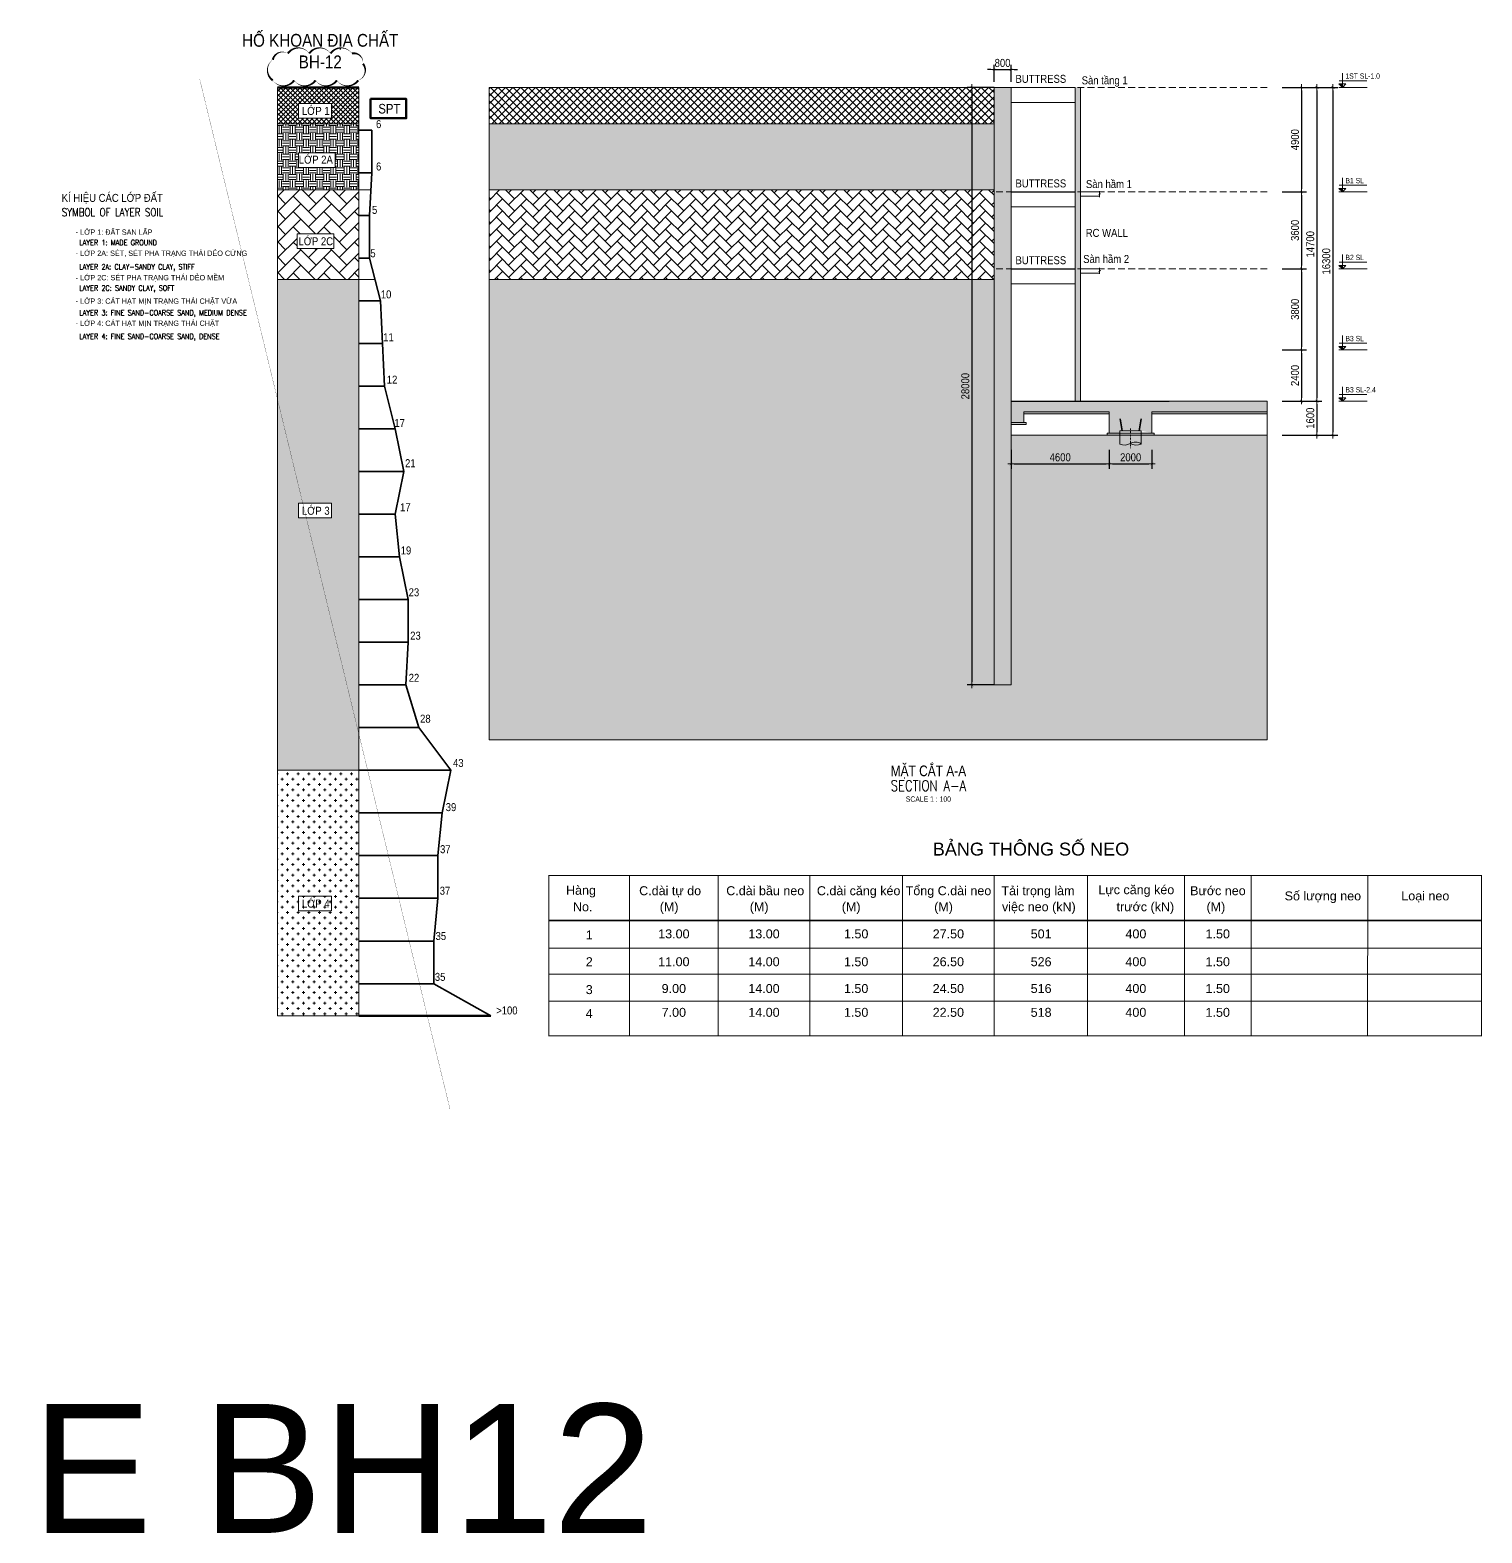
# Model space of a CAD drawing. Header units: millimetres. Extents: x -383953 to 676589, y -101685 to 196247.
# Drawn here: x 411679 to 479689, y 14920 to 85346 of the extents above; entities that cross this region are included whole.
import ezdxf
from ezdxf.enums import TextEntityAlignment as Align

# ---------------------------------------------------------------- set-up
doc = ezdxf.new("R2010")
doc.units = ezdxf.units.MM
doc.linetypes.add('CENTER2', pattern=[1.125, 0.75, -0.125, 0.125, -0.125])
doc.linetypes.add('HIDDEN', pattern=[9.525, 6.35, -3.175])
doc.layers.get('0').update_dxf_attribs({"lineweight": 20})
doc.layers.get('Defpoints').update_dxf_attribs({"color": 151, "lineweight": 9})
for name, color, linetype, lineweight in [('KC-TRUC', 5, 'CENTER2', 18), ('NDC_S_ANNO', 7, 'Continuous', 20), ('NDC_S_CONTINUOUS', 3, 'Continuous', 20), ('NDC_S_DIM', 1, 'Continuous', 15), ('NDC_S_ENG TEXT', 2, 'Continuous', 20), ('NDC_S_ENG TITLE', 3, 'Continuous', 20), ('NDC_S_FOUNDATION NAME', 7, 'Continuous', 20), ('NDC_S_HATCH MATERIAL', 8, 'Continuous', 13), ('NDC_S_LEVEL TEXT', 7, 'Continuous', 20), ('NDC_S_REBAR', 4, 'Continuous', 35), ('NDC_S_SLAB', 2, 'Continuous', 20), ('NDC_S_TEXT SYMBOL', 7, 'Continuous', 20), ('NDC_S_VN TEXT', 7, 'Continuous', 20), ('NDC_S_VN TITLE', 6, 'Continuous', 35)]:
    doc.layers.add(name, color=color, linetype=linetype, lineweight=lineweight)
doc.layers.add('X-SEC-2$0$A-CON', color=2, linetype='Continuous')
doc.layers.add('건축', color=8, linetype='Continuous')
doc.styles.add('ARIAL', font='arial.ttf', dxfattribs={"width": 0.8})
doc.styles.add('NDC_ANNO', font='', dxfattribs={"width": 0.8})
doc.styles.add('NDC_ARIAL', font='arial.ttf', dxfattribs={"width": 0.85})
doc.styles.add('NDC_EN TXT', font='romans.shx', dxfattribs={"width": 0.8})
doc.styles.add('NDC_VIE TXT', font='arial.ttf', dxfattribs={"width": 0.8})
doc.styles.get('NDC_ANNO').set_extended_font_data('Dotum')
doc.dimstyles.new('NDC_1-150', dxfattribs={"dimscale": 150, "dimtxt": 2.5, "dimasz": 1, "dimexe": 1.5, "dimexo": 0, "dimgap": 0.8, "dimtad": 1, "dimdec": 0, "dimdsep": 46, "dimtxsty": 'NDC_ARIAL', "dimblk": 'DIMMARK', "dimcen": 49999.938995, "dimdle": 1.5, "dimclrd": 1, "dimclre": 1, "dimclrt": 3, "dimadec": 0, "dimazin": 0, "dimtfac": 1, "dimtdec": 0, "dimtix": 1, "dimtmove": 2, "dimatfit": 3, "dimfxl": 1, "dimarcsym": 0})

# ---------------------------------------------------------------- blocks, each defined once
blk = doc.blocks.new('DIMMARK')
at = {"layer": 'NDC_S_DIM', "color": 1}
blk.add_line((-1.5, 0), (1, 0), dxfattribs=at)
at = {"layer": 'NDC_S_DIM', "color": 2, "const_width": 0.1}
blk.add_lwpolyline([(-0.42, -0.42), (0.42, 0.42)], dxfattribs=at)
blk = doc.blocks.new('*D453')
at = {"layer": 'Defpoints', "color": 0, "transparency": 16777216}
for p in [(470326, 77759), (470326, 74159), (471244, 74159, 0)]:
    blk.add_point(p, dxfattribs=at)
at = {"layer": 'NDC_S_CONTINUOUS', "color": 1, "lineweight": -2, "transparency": 16777216}
for p, q in [((470326, 77759, 0), (471469, 77759, 0)), ((471244, 77609, 0), (471244, 74309, 0)), ((470326, 74159, 0), (471469, 74159, 0))]:
    blk.add_line(p, q, dxfattribs=at)
at = {"layer": 'NDC_S_CONTINUOUS', "color": 1, "lineweight": -2, "transparency": 16777216, "xscale": 150, "yscale": 150, "zscale": 150}
for p, rotation in [((471244, 77759, 0), 90), ((471244, 74159, 0), 270)]:
    blk.add_blockref('DIMMARK', p, dxfattribs=dict(at, rotation=rotation))
at = {"layer": 'NDC_S_CONTINUOUS', "color": 3, "transparency": 16777216, "insert": (470933, 75959, 0), "char_height": 375, "attachment_point": 5, "rotation": 90, "style": 'NDC_ARIAL'}
blk.add_mtext('3600', dxfattribs=at)
blk = doc.blocks.new('*D454')
at = {"layer": 'Defpoints', "color": 0, "transparency": 16777216}
for p in [(470326, 74159), (470326, 70359), (471244, 70359, 0)]:
    blk.add_point(p, dxfattribs=at)
at = {"layer": 'NDC_S_CONTINUOUS', "color": 1, "lineweight": -2, "transparency": 16777216}
for p, q in [((470326, 74159, 0), (471469, 74159, 0)), ((471244, 74009, 0), (471244, 70509, 0)), ((470326, 70359, 0), (471469, 70359, 0))]:
    blk.add_line(p, q, dxfattribs=at)
at = {"layer": 'NDC_S_CONTINUOUS', "color": 1, "lineweight": -2, "transparency": 16777216, "xscale": 150, "yscale": 150, "zscale": 150}
for p, rotation in [((471244, 74159, 0), 90), ((471244, 70359, 0), 270)]:
    blk.add_blockref('DIMMARK', p, dxfattribs=dict(at, rotation=rotation))
at = {"layer": 'NDC_S_CONTINUOUS', "color": 3, "transparency": 16777216, "insert": (470933, 72259, 0), "char_height": 375, "attachment_point": 5, "rotation": 90, "style": 'NDC_ARIAL'}
blk.add_mtext('3800', dxfattribs=at)
blk = doc.blocks.new('kata_block_CT')
at = {"layer": 'NDC_S_ANNO'}
blk.add_hatch(color=3, dxfattribs=at).paths.add_polyline_path([(0, 1.6), (-1.61, 1.6), (0, 0)])
at = {"layer": 'NDC_S_ANNO', "ltscale": 50}
h = blk.add_hatch(dxfattribs=at)
h.set_pattern_fill('ANSI31', color=256, scale=1.406, style=0)
h.paths.add_polyline_path([(0, 1.6), (0, 0), (1.61, 1.6)])
for p, q in [((11.56, 0), (-1.64, 0)), ((-1.59, 3.14), (11.47, 3.14))]:
    blk.add_line(p, q, dxfattribs=at)
at = {"layer": 'NDC_S_ANNO', "color": 8, "ltscale": 50}
blk.add_lwpolyline([(0, 0), (-1.61, 1.6), (0, 1.6)], dxfattribs=at)
at = {"layer": 'NDC_S_ANNO', "ltscale": 50}
for points in [[(0, 0), (-1.61, 1.6), (0, 1.6)], [(0, 6.69), (0, 0)], [(0, 0), (1.61, 1.6), (0, 1.6)]]:
    blk.add_lwpolyline(points, dxfattribs=at)
at = {"layer": 'NDC_S_TEXT SYMBOL', "color": 3, "style": 'NDC_ANNO', "width": 0.8}
blk.add_attdef('CT', (1.41, 4.07), '', height=2.5, dxfattribs=at)
blk = doc.blocks.new('Drawing name_symbol')
at = {"layer": 'NDC_S_ENG TITLE', "style": 'NDC_EN TXT', "width": 0.8}
blk.add_attdef('SECTDET1', text='', height=5, dxfattribs=at).set_placement((0, 1.01), align=Align.CENTER)
at = {"layer": 'NDC_S_TEXT SYMBOL', "lineweight": 25, "style": 'NDC_ANNO', "width": 0.8}
blk.add_attdef('SSCALE', text='', height=2.5, dxfattribs=at).set_placement((0, -4), align=Align.CENTER)
at = {"layer": 'NDC_S_VN TITLE', "style": 'NDC_VIE TXT', "width": 0.8}
blk.add_attdef('SECTDET2', text='', height=5, dxfattribs=at).set_placement((0, 7.97), align=Align.CENTER)
blk = doc.blocks.new('*D455')
at = {"layer": 'Defpoints', "color": 0, "transparency": 16777216}
for p in [(470326, 82659), (470326, 77759), (471244, 77759)]:
    blk.add_point(p, dxfattribs=at)
at = {"layer": 'NDC_S_CONTINUOUS', "color": 1, "lineweight": -2, "transparency": 16777216}
for p, q in [((470326, 82659), (471469, 82659)), ((471244, 82509), (471244, 77909)), ((470326, 77759), (471469, 77759))]:
    blk.add_line(p, q, dxfattribs=at)
at = {"layer": 'NDC_S_CONTINUOUS', "color": 1, "lineweight": -2, "transparency": 16777216, "xscale": 150, "yscale": 150, "zscale": 150}
for p, rotation in [((471244, 82659), 90), ((471244, 77759), 270)]:
    blk.add_blockref('DIMMARK', p, dxfattribs=dict(at, rotation=rotation))
at = {"layer": 'NDC_S_CONTINUOUS', "color": 3, "transparency": 16777216, "insert": (470933, 80209), "char_height": 375, "attachment_point": 5, "rotation": 90, "style": 'NDC_ARIAL'}
blk.add_mtext('4900', dxfattribs=at)
blk = doc.blocks.new('*D456')
at = {"layer": 'Defpoints', "color": 0, "transparency": 16777216}
for p in [(470326, 82659), (470326, 67959), (471960, 67959)]:
    blk.add_point(p, dxfattribs=at)
at = {"layer": 'NDC_S_CONTINUOUS', "color": 1, "lineweight": -2, "transparency": 16777216}
for p, q in [((470326, 82659), (472185, 82659)), ((471960, 82509), (471960, 68109)), ((470326, 67959), (472185, 67959))]:
    blk.add_line(p, q, dxfattribs=at)
at = {"layer": 'NDC_S_CONTINUOUS', "color": 1, "lineweight": -2, "transparency": 16777216, "xscale": 150, "yscale": 150, "zscale": 150}
for p, rotation in [((471960, 82659), 90), ((471960, 67959), 270)]:
    blk.add_blockref('DIMMARK', p, dxfattribs=dict(at, rotation=rotation))
at = {"layer": 'NDC_S_CONTINUOUS', "color": 3, "transparency": 16777216, "insert": (471649, 75309), "char_height": 375, "attachment_point": 5, "rotation": 90, "style": 'NDC_ARIAL'}
blk.add_mtext('14700', dxfattribs=at)
blk = doc.blocks.new('*D471')
at = {"layer": 'Defpoints', "color": 0, "transparency": 16777216}
for p in [(456834, 82659), (455801, 54659), (456834, 54659)]:
    blk.add_point(p, dxfattribs=at)
at = {"layer": 'NDC_S_CONTINUOUS', "color": 1, "lineweight": -2, "transparency": 16777216}
for p, q in [((456834, 82659), (455576, 82659)), ((455801, 82509), (455801, 54809)), ((456834, 54659), (455576, 54659))]:
    blk.add_line(p, q, dxfattribs=at)
at = {"layer": 'NDC_S_CONTINUOUS', "color": 1, "lineweight": -2, "transparency": 16777216, "xscale": 150, "yscale": 150, "zscale": 150}
for p, rotation in [((455801, 82659), 90), ((455801, 54659), 270)]:
    blk.add_blockref('DIMMARK', p, dxfattribs=dict(at, rotation=rotation))
at = {"layer": 'NDC_S_CONTINUOUS', "color": 3, "transparency": 16777216, "insert": (455490, 68659), "char_height": 375, "attachment_point": 5, "rotation": 90, "style": 'NDC_ARIAL'}
blk.add_mtext('28000', dxfattribs=at)
blk = doc.blocks.new('*D457')
at = {"layer": 'Defpoints', "color": 0, "transparency": 16777216}
for p in [(457634, 83493), (456834, 82927), (457634, 82927)]:
    blk.add_point(p, dxfattribs=at)
at = {"layer": 'NDC_S_CONTINUOUS', "color": 1, "lineweight": -2, "transparency": 16777216}
for p, q in [((456684, 83493), (456534, 83493)), ((456834, 82927), (456834, 83718)), ((456834, 83493), (457634, 83493)), ((457634, 82927), (457634, 83718)), ((457784, 83493), (457934, 83493))]:
    blk.add_line(p, q, dxfattribs=at)
at = {"layer": 'NDC_S_CONTINUOUS', "color": 1, "lineweight": -2, "transparency": 16777216, "xscale": 150, "yscale": 150, "zscale": 150}
blk.add_blockref('DIMMARK', (456834, 83493), dxfattribs=at)
at = {"layer": 'NDC_S_CONTINUOUS', "color": 1, "lineweight": -2, "transparency": 16777216, "xscale": 150, "yscale": 150, "zscale": 150, "rotation": 180}
blk.add_blockref('DIMMARK', (457634, 83493), dxfattribs=at)
at = {"layer": 'NDC_S_CONTINUOUS', "color": 3, "transparency": 16777216, "insert": (457234, 83804), "char_height": 375, "attachment_point": 5, "style": 'NDC_ARIAL'}
blk.add_mtext('800', dxfattribs=at)
blk = doc.blocks.new('*D472')
at = {"layer": 'Defpoints', "color": 0, "transparency": 16777216}
for p in [(457634, 65679), (462234, 65679), (462234, 65012)]:
    blk.add_point(p, dxfattribs=at)
at = {"layer": 'NDC_S_CONTINUOUS', "color": 1, "lineweight": -2, "transparency": 16777216}
for p, q in [((457634, 65679), (457634, 64787)), ((462234, 65679), (462234, 64787)), ((457784, 65012), (462084, 65012))]:
    blk.add_line(p, q, dxfattribs=at)
at = {"layer": 'NDC_S_CONTINUOUS', "color": 1, "lineweight": -2, "transparency": 16777216, "xscale": 150, "yscale": 150, "zscale": 150, "rotation": 180}
blk.add_blockref('DIMMARK', (457634, 65012), dxfattribs=at)
at = {"layer": 'NDC_S_CONTINUOUS', "color": 1, "lineweight": -2, "transparency": 16777216, "xscale": 150, "yscale": 150, "zscale": 150}
blk.add_blockref('DIMMARK', (462234, 65012), dxfattribs=at)
at = {"layer": 'NDC_S_CONTINUOUS', "color": 3, "transparency": 16777216, "insert": (459934, 65323), "char_height": 375, "attachment_point": 5, "style": 'NDC_ARIAL'}
blk.add_mtext('4600', dxfattribs=at)
blk = doc.blocks.new('*D473')
at = {"layer": 'Defpoints', "color": 0, "transparency": 16777216}
for p in [(462234, 65679), (464234, 65679), (464234, 65012)]:
    blk.add_point(p, dxfattribs=at)
at = {"layer": 'NDC_S_CONTINUOUS', "color": 1, "lineweight": -2, "transparency": 16777216}
for p, q in [((462234, 65679), (462234, 64787)), ((464234, 65679), (464234, 64787)), ((462384, 65012), (464084, 65012))]:
    blk.add_line(p, q, dxfattribs=at)
at = {"layer": 'NDC_S_CONTINUOUS', "color": 1, "lineweight": -2, "transparency": 16777216, "xscale": 150, "yscale": 150, "zscale": 150, "rotation": 180}
blk.add_blockref('DIMMARK', (462234, 65012), dxfattribs=at)
at = {"layer": 'NDC_S_CONTINUOUS', "color": 1, "lineweight": -2, "transparency": 16777216, "xscale": 150, "yscale": 150, "zscale": 150}
blk.add_blockref('DIMMARK', (464234, 65012), dxfattribs=at)
at = {"layer": 'NDC_S_CONTINUOUS', "color": 3, "transparency": 16777216, "insert": (463234, 65323), "char_height": 375, "attachment_point": 5, "style": 'NDC_ARIAL'}
blk.add_mtext('2000', dxfattribs=at)
blk = doc.blocks.new('*D458')
at = {"layer": 'Defpoints', "color": 0, "transparency": 16777216}
for p in [(470326, 82659), (470326, 66359), (472710, 66359)]:
    blk.add_point(p, dxfattribs=at)
at = {"layer": 'NDC_S_CONTINUOUS', "color": 1, "lineweight": -2, "transparency": 16777216}
for p, q in [((470326, 82659), (472935, 82659)), ((472710, 82509), (472710, 66509)), ((470326, 66359), (472935, 66359))]:
    blk.add_line(p, q, dxfattribs=at)
at = {"layer": 'NDC_S_CONTINUOUS', "color": 1, "lineweight": -2, "transparency": 16777216, "xscale": 150, "yscale": 150, "zscale": 150}
for p, rotation in [((472710, 82659), 90), ((472710, 66359), 270)]:
    blk.add_blockref('DIMMARK', p, dxfattribs=dict(at, rotation=rotation))
at = {"layer": 'NDC_S_CONTINUOUS', "color": 3, "transparency": 16777216, "insert": (472398, 74509), "char_height": 375, "attachment_point": 5, "rotation": 90, "style": 'NDC_ARIAL'}
blk.add_mtext('16300', dxfattribs=at)
blk = doc.blocks.new('*U321')
at = {"layer": 'KC-TRUC', "ltscale": 0.05}
blk.add_line((0, 264), (0, -1027), dxfattribs=at)
at = {"layer": 'NDC_S_HATCH MATERIAL'}
blk.add_lwpolyline([(700, -766), (700, 99), (-700, 99), (-700, -766)], dxfattribs=at)
for centre, major_axis, start_param, end_param in [((-405, -131), (-495, 495), 1.921341, 2.912184), ((303, -1269), (-454, 454), -1.452433, -0.227584), ((376, 67), (632, 632), 3.446929, 4.297833)]:
    blk.add_ellipse(centre, major_axis=major_axis, ratio=1, start_param=start_param, end_param=end_param, dxfattribs=at)
at = {"layer": 'NDC_S_REBAR', "linetype": 'HIDDEN', "ltscale": 200}
for p, q in [((-682, 889), (-550, 100)), ((550, 100), (682, 889))]:
    blk.add_line(p, q, dxfattribs=at)
blk = doc.blocks.new('*D459')
at = {"layer": 'Defpoints', "color": 0, "transparency": 16777216}
for p in [(470326, 70359), (470326, 67959), (471244, 67959)]:
    blk.add_point(p, dxfattribs=at)
at = {"layer": 'NDC_S_CONTINUOUS', "color": 1, "lineweight": -2, "transparency": 16777216}
for p, q in [((470326, 70359), (471469, 70359)), ((471244, 70209), (471244, 68109)), ((470326, 67959), (471469, 67959))]:
    blk.add_line(p, q, dxfattribs=at)
at = {"layer": 'NDC_S_CONTINUOUS', "color": 1, "lineweight": -2, "transparency": 16777216, "xscale": 150, "yscale": 150, "zscale": 150}
for p, rotation in [((471244, 70359), 90), ((471244, 67959), 270)]:
    blk.add_blockref('DIMMARK', p, dxfattribs=dict(at, rotation=rotation))
at = {"layer": 'NDC_S_CONTINUOUS', "color": 3, "transparency": 16777216, "insert": (470933, 69159), "char_height": 375, "attachment_point": 5, "rotation": 90, "style": 'NDC_ARIAL'}
blk.add_mtext('2400', dxfattribs=at)
blk = doc.blocks.new('*D460')
at = {"layer": 'Defpoints', "color": 0, "transparency": 16777216}
for p in [(471042, 67959), (471042, 66359), (471960, 66359)]:
    blk.add_point(p, dxfattribs=at)
at = {"layer": 'NDC_S_CONTINUOUS', "color": 1, "lineweight": -2, "transparency": 16777216}
for p, q in [((471042, 67959), (472185, 67959)), ((471960, 67809), (471960, 66509)), ((471042, 66359), (472185, 66359))]:
    blk.add_line(p, q, dxfattribs=at)
at = {"layer": 'NDC_S_CONTINUOUS', "color": 1, "lineweight": -2, "transparency": 16777216, "xscale": 150, "yscale": 150, "zscale": 150}
for p, rotation in [((471960, 67959), 90), ((471960, 66359), 270)]:
    blk.add_blockref('DIMMARK', p, dxfattribs=dict(at, rotation=rotation))
at = {"layer": 'NDC_S_CONTINUOUS', "color": 3, "transparency": 16777216, "insert": (471649, 67159), "char_height": 375, "attachment_point": 5, "rotation": 90, "style": 'NDC_ARIAL'}
blk.add_mtext('1600', dxfattribs=at)

msp = doc.modelspace()

# ---------------------------------------------------------------- hatches: boundary and pattern name
at = {"layer": 'NDC_S_HATCH MATERIAL'}
h = msp.add_hatch(dxfattribs=at)
h.set_pattern_fill('ANSI37', color=256, scale=50)
h.set_pattern_definition([(45, (594274.5, 349123.23), (-112.2532, 112.2532), []), (135, (594274.5, 349123.23), (-112.2532, -112.2532), [])])
h.paths.add_polyline_path([(423263.4, 82658.7), (423263.4, 80958.7), (427087, 80958.7), (427087, 82658.7)])
h.paths.add_polyline_path([(424248.8, 81912.3), (425805.6, 81912.3), (425805.6, 81219.5), (424248.8, 81219.5)], flags=16)
h.paths.add_polyline_path([(424295.5, 81247.2), (425831.4, 81247.2), (425831.4, 81961.2), (424295.5, 81961.2)], flags=24)
h = msp.add_hatch(dxfattribs=at)
h.set_pattern_fill('ANSI37', color=256, scale=2000)
h.set_pattern_definition([(45, (488399.66, -850007.63), (-176.776695, 176.776695), []), (135, (488399.66, -850007.63), (-176.776695, -176.776695), [])])
h.paths.add_polyline_path([(456833.9, 82658.7), (433177.2, 82658.7), (433177.2, 80958.7), (456833.9, 80958.7)])
h = msp.add_hatch(dxfattribs=at)
h.set_pattern_fill('BT-01', color=256, scale=50, pattern_type=2)
h.set_pattern_definition([(50, (488399.66, -848907.63), (358.63009, -31.37607), [37.5, -412.5]), (355, (488399.66, -848907.63), (-69.37567, 376.09607), [30, -330]), (100.4514, (488429.55, -848910.24), (289.25469, 344.71977), [31.8701, -350.57106]), (46.1842, (488399.66, -848807.63), (533.62052, -82.7595), [56.25, -618.75]), (96.6356, (488444.13, -848814.5), (467.33135, 487.05894), [47.80514, -525.8565]), (351.1842, (488399.66, -848807.6), (467.33097, 487.0593), [45, -495]), (21, (488449.66, -848832.63), (298.45353, -201.309445), [37.5, -412.5]), (326, (488449.66, -848832.63), (121.65767, 362.57502), [30, -330]), (71.4514, (488474.53, -848849.4), (420.11131, 161.26525), [31.8701, -350.57106]), (37.5, (488399.66, -848907.63), (6.079928, 166.446927), [0, -326, 0, -335, 0, -331.25]), (7.5, (488399.66, -848907.63), (131.53477, 197.205856), [0, -191, 0, -318.5, 0, -126.25]), (327.5, (488288.16, -848907.63), (266.911218, -11.277436), [0, -125, 0, -390, 0, -517.5]), (317.5, (488238.16, -848907.63), (291.593085, 50.05249), [0, -162.5, 0, -259, 0, -367.5]), (45, (488399.66, -848907.63), (-150.26019, 150.26019), []), (45, (488399.66, -848846.38), (-150.26019, 150.26019), [])])
h.paths.add_polyline_path([(456833.9, 54658.7), (457633.9, 54658.7), (457633.9, 82658.7), (456833.9, 82658.7)])
h = msp.add_hatch(dxfattribs=at)
h.set_pattern_fill('BT-01', color=256, scale=50, pattern_type=2)
h.set_pattern_definition([(50, (-7880, 0), (358.6301, -31.37607), [37.5, -412.5]), (355, (-7880, 0), (-69.37567, 376.09607), [30, -330]), (100.4514, (-7850.1, -2.6), (289.2547, 344.71977), [31.8701, -350.57106]), (46.1842, (-7880, 100), (533.62052, -82.7595), [56.25, -618.75]), (96.6356, (-7835.53, 93.1), (467.33135, 487.05894), [47.80514, -525.8565]), (351.1842, (-7880, 100), (467.331, 487.0593), [45, -495]), (21, (-7830, 75), (298.45353, -201.30945), [37.5, -412.5]), (326, (-7830, 75), (121.65767, 362.57502), [30, -330]), (71.4514, (-7805.13, 58.22), (420.11131, 161.26525), [31.8701, -350.57106]), (37.5, (-7880, 0), (6.079928, 166.446927), [0, -326, 0, -335, 0, -331.25]), (7.5, (-7880, 0), (131.53477, 197.205856), [0, -191, 0, -318.5, 0, -126.25]), (327.5, (-7991.5, 0), (266.911218, -11.277436), [0, -125, 0, -390, 0, -517.5]), (317.5, (-8041.5, 0), (291.59308, 50.05249), [0, -162.5, 0, -259, 0, -367.5]), (45, (-7880, 0), (-150.26019, 150.26019), []), (45, (-7880, 61.25), (-150.26019, 150.26019), [])])
h.paths.add_polyline_path([(460883.9, 74158.7), (460633.9, 74158.7), (460633.9, 67958.7), (460883.9, 67958.7)])
h.paths.add_polyline_path([(460883.9, 77758.7), (460633.9, 77758.7), (460633.9, 74158.7), (460883.9, 74158.7)])
h.paths.add_polyline_path([(460883.9, 82658.7), (460633.9, 82658.7), (460633.9, 77758.7), (460883.9, 77758.7)])
h = msp.add_hatch(dxfattribs=at)
h.set_pattern_fill('EARTH', color=256, scale=50, angle=90)
h.set_pattern_definition([(90, (594274.5, 349123.23), (-317.5, 317.5), [317.5, -317.5]), (90, (594155.44, 349123.23), (-317.5, 317.5), [317.5, -317.5]), (90, (594036.38, 349123.23), (-317.5, 317.5), [317.5, -317.5]), (180, (593996.7, 349162.9), (-317.5, -317.5), [317.5, -317.5]), (180, (593996.7, 349281.98), (-317.5, -317.5), [317.5, -317.5]), (180, (593996.7, 349401.04), (-317.5, -317.5), [317.5, -317.5])])
h.paths.add_polyline_path([(423263.4, 80958.7), (423263.4, 77858.7), (427087, 77858.7), (427087, 80958.7)])
h.paths.add_polyline_path([(425974.2, 79600.3), (425974.2, 78907.6), (424248.8, 78907.6), (424248.8, 79600.3)], flags=16)
h.paths.add_polyline_path([(424146.7, 78962), (425980.2, 78962), (425980.2, 79676), (424146.7, 79676)], flags=24)
h = msp.add_hatch(dxfattribs=at)
h.set_pattern_fill('EARTH', color=256, scale=1500, angle=90)
h.set_pattern_definition([(90, (488399.66, -850007.63), (-375, 375), [375, -375]), (90, (488259.04, -850007.63), (-375, 375), [375, -375]), (90, (488118.4, -850007.63), (-375, 375), [375, -375]), (180, (488071.54, -849960.75), (-375, -375), [375, -375]), (180, (488071.54, -849820.13), (-375, -375), [375, -375]), (180, (488071.54, -849679.5), (-375, -375), [375, -375])])
h.paths.add_polyline_path([(456833.9, 80958.7), (433177.2, 80958.7), (433177.2, 77858.7), (456833.9, 77858.7)])
h = msp.add_hatch(dxfattribs=at)
h.set_pattern_fill('AR-HBONE', color=256, scale=5)
h.set_pattern_definition([(45, (594274.5, 349123.23), (0, 718.4205), [1524, -508]), (135, (594633.7, 349482.44), (7e-14, 718.4205), [1524, -508])])
h.paths.add_polyline_path([(423263.4, 77858.7), (423263.5, 73658.7), (427087, 73658.7), (427087, 77858.7)])
h.paths.add_polyline_path([(425902.8, 75802.9), (425902.8, 75110.1), (424183.4, 75110.1), (424183.4, 75802.9)], flags=16)
h.paths.add_polyline_path([(424134.7, 75137.8), (425992.2, 75137.8), (425992.2, 75851.8), (424134.7, 75851.8)], flags=24)
h = msp.add_hatch(dxfattribs=at)
h.set_pattern_fill('AR-HBONE', color=256, scale=100)
h.set_pattern_definition([(45, (488399.66, -850007.63), (0, 565.68542), [1200, -400]), (135, (488682.5, -849724.8), (4e-14, 565.68542), [1200, -400])])
h.paths.add_polyline_path([(456833.9, 77858.7), (433177.2, 77858.7), (433177.2, 73658.7), (456833.9, 73658.7)])
h = msp.add_hatch(dxfattribs=at)
h.set_pattern_fill('AR-SAND', color=256, scale=100)
h.set_pattern_definition([(37.5, (1018428.73, -533258.48), (-6.299336, 192.682377), [0, -152, 0, -170, 0, -162.5]), (7.5, (1018428.73, -533258.48), (176.97767, 282.21461), [0, -82, 0, -137, 0, -52.5]), (327.5, (1018305.73, -533258.48), (311.414186, 0.565905), [0, -50, 0, -180, 0, -235]), (317.5, (1018305.73, -533258.48), (300.61266, 87.76756), [0, -25, 0, -118, 0, -135])])
h.paths.add_polyline_path([(427087, 73658.7), (423263.4, 73658.7), (423263.4, 50658.7), (427087, 50658.7)])
h.paths.add_polyline_path([(425805.6, 63174.1), (425805.6, 62481.4), (424248.8, 62481.4), (424248.8, 63174.1)], flags=16)
h = msp.add_hatch(dxfattribs=at)
h.set_pattern_fill('AR-SAND', color=256, scale=15)
h.set_pattern_definition([(37.5, (430965.2, 341331.9), (-24.0005, 734.1199), [0, -579.12, 0, -647.7, 0, -619.125]), (7.5, (430965.2, 341331.9), (674.285, 1075.2377), [0, -312.42, 0, -521.97, 0, -200.025]), (327.5, (430496.55, 341331.9), (1186.4886, 2.1558), [0, -190.5, 0, -685.8, 0, -895.35]), (317.5, (430496.5, 341331.9), (1145.3347, 334.394), [0, -95.25, 0, -449.58, 0, -514.35])])
h.paths.add_polyline_path([(456833.9, 73658.7), (433177.2, 73658.7), (433177.2, 52087.8), (469633.9, 52087.8), (469633.9, 66358.7), (457633.9, 66358.7), (457633.9, 54658.7), (456833.9, 54658.7)])
h.paths.add_polyline_path([(462649, 64933.2), (463827.1, 64933.2), (463827.1, 65705.9), (462649, 65705.9)], flags=24)
h.paths.add_polyline_path([(455879.6, 67950), (455879.6, 69375.7), (455106.9, 69375.7), (455106.9, 67950)], flags=24)
h.paths.add_polyline_path([(459352.7, 64933.2), (460530.8, 64933.2), (460530.8, 65705.9), (459352.7, 65705.9)], flags=24)
h = msp.add_hatch(dxfattribs=at)
h.set_pattern_fill('BT-01', color=256, scale=50, pattern_type=2)
h.set_pattern_definition([(50, (431093.8, 341331.8), (358.6301, -31.37607), [37.5, -412.5]), (355, (431093.8, 341331.8), (-69.37567, 376.09607), [30, -330]), (100.4514, (431123.67, 341329.2), (289.2547, 344.71977), [31.8701, -350.57106]), (46.1842, (431093.8, 341431.8), (533.6205, -82.7595), [56.25, -618.75]), (96.6356, (431138.26, 341424.9), (467.3314, 487.0589), [47.8051, -525.8565]), (351.1842, (431093.8, 341431.8), (467.331, 487.0593), [45, -495]), (21, (431143.8, 341406.8), (298.45353, -201.30945), [37.5, -412.5]), (326, (431143.8, 341406.8), (121.65767, 362.575), [30, -330]), (71.4514, (431168.66, 341390.03), (420.1113, 161.26525), [31.8701, -350.57106]), (37.5, (431093.79, 341331.8), (6.07993, 166.446927), [0, -326, 0, -335, 0, -331.25]), (7.5, (431093.79, 341331.8), (131.53477, 197.20586), [0, -191, 0, -318.5, 0, -126.25]), (327.5, (430982.29, 341331.8), (266.91122, -11.277436), [0, -125, 0, -390, 0, -517.5]), (317.5, (430932.29, 341331.8), (291.59308, 50.0525), [0, -162.5, 0, -259, 0, -367.5]), (45, (431093.79, 341331.8), (-150.26019, 150.26019), []), (45, (431093.79, 341393.05), (-150.26019, 150.26019), [])])
h.paths.add_polyline_path([(463733.9, 66558.7), (464233.9, 66475.4), (464233.9, 67458.7), (469633.9, 67458.7), (469633.9, 67958.7), (457633.9, 67958.7), (457633.9, 66958.7), (458233.9, 66958.7), (458233.9, 67458.7), (462233.9, 67458.7), (462233.9, 66458.7), (462733.9, 66458.7), (462733.9, 66558.7)])
h = msp.add_hatch(dxfattribs=at)
h.set_pattern_fill('AR-SAND', color=256, scale=0.5)
h.set_pattern_definition([(37.5, (431093.788, 341331.804), (-0.8000156, 24.4706619), [0, -19.304, 0, -21.59, 0, -20.6375]), (7.5, (431093.788, 341331.804), (22.476164, 35.841255), [0, -10.414, 0, -17.399, 0, -6.6675]), (327.5, (431078.167, 341331.804), (39.5496185, 0.0718592), [0, -6.35, 0, -22.86, 0, -29.845]), (317.5, (431078.167, 341331.804), (38.1778226, 11.146466), [0, -3.175, 0, -14.986, 0, -17.145])])
h.paths.add_polyline_path([(458333.9, 66958.7), (458233.9, 66958.7), (457633.9, 66958.7), (457633.9, 66858.7), (458333.9, 66858.7)])
h.paths.add_polyline_path([(462233.9, 67458.7), (458233.9, 67458.7), (458233.9, 67358.7), (462233.9, 67358.7)])
h.paths.add_polyline_path([(464333.9, 66458.7), (462233.9, 66458.7), (462133.9, 66458.7), (462133.9, 66358.7), (464333.9, 66358.7)])
h.paths.add_polyline_path([(469633.9, 67458.7), (464233.9, 67458.7), (464233.9, 67358.7), (469633.9, 67358.7)])
h = msp.add_hatch(dxfattribs=at)
h.set_pattern_fill('CROSS', color=256, scale=1000)
h.set_pattern_definition([(0, (1018428.73, -533258.48), (250, 250), [125, -375]), (90, (1018491.23, -533320.98), (-250, 250), [125, -375])])
h.paths.add_polyline_path([(427087, 50658.7), (423263.4, 50658.7), (423263.4, 39158.7), (427087, 39158.7)])
h.paths.add_polyline_path([(425805.6, 44765.7), (425805.6, 44072.9), (424248.8, 44072.9), (424248.8, 44765.7)], flags=16)
h.paths.add_polyline_path([(424295.5, 44100.6), (425831.4, 44100.6), (425831.4, 44814.6), (424295.5, 44814.6)], flags=16)

# ---------------------------------------------------------------- linework, layer by layer
at = {"color": 3}
for p, q in [((439764.3, 45733.3), (439764.3, 43633.8)), ((443911.1, 45733.3), (443911.1, 43633.8)), ((448206.7, 45733.3), (448206.7, 43633.8)), ((452548.6, 45733.3), (452548.6, 43633.8)), ((456844.1, 45733.3), (456844.1, 43633.8)), ((461207.7, 45733.3), (461207.7, 43633.8)), ((465753.1, 45733.3), (465753.1, 43633.8)), ((468876.4, 45733.3), (468876.4, 43633.8)), ((474340.5, 45733.3), (474335.7, 38214.2)), ((435985.2, 43633.8), (479661.4, 43633.8)), ((435985.2, 43608.7), (479659.7, 43608.7)), ((439764.3, 42353), (439764.3, 43633.8)), ((439764.3, 38214.2), (439764.3, 43633.8)), ((443911.1, 42353), (443911.1, 43633.8)), ((443911.1, 38214.2), (443911.1, 43633.8)), ((448206.7, 42353), (448206.7, 43633.8)), ((448206.7, 38214.2), (448206.7, 43633.8)), ((452548.6, 42353), (452548.6, 43633.8)), ((452548.6, 38214.2), (452548.6, 43633.8)), ((456844.1, 42353), (456844.1, 43633.8)), ((456844.1, 38214.2), (456844.1, 43633.8)), ((461207.7, 42353), (461207.7, 43633.8)), ((461207.7, 38214.2), (461207.7, 43633.8)), ((465753.1, 42353), (465753.1, 43633.8)), ((465753.1, 38214.2), (465753.1, 43633.8)), ((468876.4, 42353), (468876.4, 43633.8)), ((468876.4, 38214.2), (468876.4, 43633.8)), ((435985.2, 42327.9), (479659.7, 42327.9)), ((435983.6, 41100.1), (479658.1, 41100.1)), ((435985.2, 38214.2), (479659.7, 38214.2))]:
    msp.add_line(p, q, dxfattribs=at)
at = {"color": 4, "const_width": 50.4}
msp.add_lwpolyline([(435985.2, 45733.3), (479664, 45733.3), (479664, 38214.2), (435985.2, 38214.2)], close=True, dxfattribs=at)
at = {"layer": 'NDC_S_CONTINUOUS'}
for p, q in [((423264, 39458.8), (423263.4, 82658.8)), ((423263.4, 39158.7), (423263.4, 82658.8)), ((423263.4, 39158.8), (423263.4, 82658.8)), ((427087, 39158.7), (427087, 82658.7)), ((456833.9, 82658.7), (433177.2, 82658.7)), ((433177.2, 82658.7), (433177.2, 52087.8)), ((427087, 80958.7), (423263.4, 80958.7)), ((433177.2, 80958.7), (456833.9, 80958.7)), ((427087, 77858.7), (423263.4, 77858.7)), ((427087, 77858.7), (423263.4, 77858.7)), ((433177.2, 77858.7), (456833.9, 77858.7)), ((427087, 73658.7), (423263.4, 73658.7)), ((427087, 73658.7), (423263.4, 73658.7)), ((433177.2, 73658.7), (456833.9, 73658.7)), ((469633.9, 67958.7), (469633.9, 52087.8)), ((433177.2, 52087.8), (469633.9, 52087.8)), ((427087, 50658.7), (423263.4, 50658.7)), ((427087, 39158.7), (423263.4, 39158.7))]:
    msp.add_line(p, q, dxfattribs=at)
at = {"layer": 'NDC_S_CONTINUOUS', "lineweight": 100}
for p, q in [((423263.4, 82658.8), (427087, 82658.7)), ((427087, 39158.7), (433262, 39158.7))]:
    msp.add_line(p, q, dxfattribs=at)
at = {"layer": 'NDC_S_CONTINUOUS', "ltscale": 100}
msp.add_line((435984.8, 39833.2), (479664, 39833.2), dxfattribs=at)
at = {"layer": 'NDC_S_CONTINUOUS', "lineweight": 100}
msp.add_lwpolyline([(427628.1, 82123.1), (429298.5, 82123.1), (429298.5, 81211.1), (427628.1, 81211.1)], close=True, dxfattribs=at)
at = {"layer": 'NDC_S_CONTINUOUS', "color": 1}
for points in [[(461778.2, 77518.7), (461778.2, 77638.7), (461738.2, 77638.7), (461818.2, 77678.7), (461778.2, 77678.7), (461778.2, 77798.7)], [(461778.2, 73918.7), (461778.2, 74038.7), (461738.2, 74038.7), (461818.2, 74078.7), (461778.2, 74078.7), (461778.2, 74198.7)]]:
    msp.add_lwpolyline(points, dxfattribs=at)
at = {"layer": 'NDC_S_DIM'}
msp.add_lwpolyline([(423050, 82990, 0, 100, 0.5205671), (424050, 82990, 0, 100, 0.5205671), (425050, 82990, 0, 100, 0.5205671), (426050, 82990, 0, 100, 0.5205671), (427050, 82990, 0, 100, 0.5205671), (427272.6, 83767.4, 0, 100, 0.5205671), (426754.5, 84249.3, 0, 100, 0.5205671), (425754.5, 84249.3, 0, 100, 0.5205671), (424754.5, 84249.3, 0, 100, 0.5205671), (423754.5, 84249.3, 0, 100, 0.5205671), (423050, 83953.8, 0, 100, 0.5205671)], format="xyseb", close=True, dxfattribs=at)
at = {"layer": 'NDC_S_DIM', "ltscale": 100, "const_width": 10}
msp.add_lwpolyline([(419630, 83030), (431350, 34780)], dxfattribs=at)
at = {"layer": 'NDC_S_DIM'}
for points in [[(424248.8, 81912.3), (425805.6, 81912.3), (425805.6, 81219.5), (424248.8, 81219.5)], [(424248.8, 79600.3), (425974.2, 79600.3), (425974.2, 78907.6), (424248.8, 78907.6)], [(424183.4, 75802.9), (425902.8, 75802.9), (425902.8, 75110.1), (424183.4, 75110.1)], [(424248.8, 63174.1), (425805.6, 63174.1), (425805.6, 62481.4), (424248.8, 62481.4)], [(424248.8, 44765.7), (425805.6, 44765.7), (425805.6, 44072.9), (424248.8, 44072.9)]]:
    msp.add_lwpolyline(points, close=True, dxfattribs=at)
at = {"layer": 'NDC_S_ENG TEXT', "color": 1}
for p, q in [((427087, 77858.7), (427647, 77858.7)), ((427087, 73658.7), (427837, 73658.7))]:
    msp.add_line(p, q, dxfattribs=at)
at = {"layer": 'NDC_S_HATCH MATERIAL', "linetype": 'HIDDEN', "ltscale": 50}
for p, q in [((469633.9, 82658.7), (456833.9, 82658.7)), ((469633.9, 77758.7, 0), (456833.9, 77758.7, 0)), ((469633.9, 74158.7), (456833.9, 74158.7))]:
    msp.add_line(p, q, dxfattribs=at)
at = {"layer": 'NDC_S_REBAR', "color": 3}
for p, q in [((427087, 80658.7), (427687, 80658.7)), ((427687, 80658.7), (427687, 78658.7)), ((427087, 78658.7), (427687, 78658.7)), ((427687, 78658.7), (427587, 76658.7)), ((427087, 76658.7), (427587, 76658.7)), ((427587, 76658.7), (427587, 74658.7)), ((427087, 74658.7), (427587, 74658.7)), ((427587, 74658.7), (428087, 72658.7)), ((427087, 72658.7), (428087, 72658.7)), ((428087, 72658.7), (428187, 70658.7)), ((427087, 70658.7), (428187, 70658.7)), ((428187, 70658.7), (428287, 68658.7)), ((427087, 68658.7), (428287, 68658.7)), ((428287, 68658.7), (428787, 66658.7)), ((427087, 66658.7), (428787, 66658.7)), ((428787, 66658.7), (429187, 64658.7)), ((427087, 64658.7), (429187, 64658.7)), ((429187, 64658.7), (428787, 62658.7)), ((427087, 62658.7), (428787, 62658.7)), ((428787, 62658.7), (428987, 60658.7)), ((427087, 60658.7), (428987, 60658.7)), ((428987, 60658.7), (429387, 58658.7)), ((427087, 58658.7), (429387, 58658.7)), ((429387, 58658.7), (429387, 56658.7)), ((427087, 56658.7), (429387, 56658.7)), ((429387, 56658.7), (429287, 54658.7)), ((427087, 54658.7), (429287, 54658.7)), ((429287, 54658.7), (429887, 52658.7)), ((427087, 52658.7), (429887, 52658.7)), ((429887, 52658.7), (431387, 50658.7)), ((427087, 50658.7), (431387, 50658.7)), ((431387, 50658.7), (430987, 48658.7)), ((427087, 48658.7), (430987, 48658.7)), ((430987, 48658.7), (430787, 46658.7)), ((427087, 46658.7), (430787, 46658.7)), ((430787, 46658.7), (430787, 44658.7)), ((427087, 44658.7), (430787, 44658.7)), ((430787, 44658.7), (430587, 42658.7)), ((427087, 42658.7), (430587, 42658.7)), ((430587, 42658.7), (430587, 40658.7)), ((427087, 40658.7), (430587, 40658.7)), ((430587, 40658.7), (433262, 39158.7))]:
    msp.add_line(p, q, dxfattribs=at)
at = {"layer": 'NDC_S_SLAB', "ltscale": 500}
for p, q in [((457633.9, 82658.7), (460633.9, 82658.7)), ((457633.9, 81958.7), (460633.9, 81958.7)), ((457633.9, 77758.7, 0), (460633.9, 77758.7, 0)), ((460883.9, 77758.7), (461778.2, 77758.7)), ((460883.9, 77558.7), (461778.2, 77558.7)), ((457633.9, 77058.7, 0), (460633.9, 77058.7, 0)), ((457633.9, 74158.7), (460633.9, 74158.7)), ((460883.9, 74158.7), (461778.2, 74158.7)), ((460883.9, 73958.7), (461778.2, 73958.7)), ((457633.9, 73458.7), (460633.9, 73458.7)), ((457633.9, 67958.7), (469633.9, 67958.7)), ((458233.9, 66958.7), (457633.9, 66958.7)), ((458233.9, 67458.7), (462233.9, 67458.7)), ((464233.9, 67458.7), (469633.9, 67458.7)), ((458333.9, 66858.7), (457633.9, 66858.7))]:
    msp.add_line(p, q, dxfattribs=at)
at = {"layer": 'NDC_S_SLAB', "ltscale": 100}
for p, q in [((469633.9, 67958.7), (469633.9, 67958.7)), ((458233.9, 67458.7), (462233.9, 67458.7)), ((458233.9, 66958.7), (458233.9, 67458.7)), ((458233.9, 67358.7), (462233.9, 67358.7)), ((458233.9, 66958.7), (458333.9, 66958.7)), ((458333.9, 66858.7), (458333.9, 66958.7)), ((464233.9, 67358.7), (469633.9, 67358.7)), ((469633.9, 66358.7), (457633.9, 66358.7))]:
    msp.add_line(p, q, dxfattribs=at)
at = {"layer": 'NDC_S_SLAB', "ltscale": 500}
for points in [[(457633.9, 82658.7), (457633.9, 82658.7), (456833.9, 82658.7), (456833.9, 54658.7), (457633.9, 54658.7), (457633.9, 82658.7)], [(460633.9, 82658.7), (460633.9, 67958.7)], [(460883.9, 82658.7), (460883.9, 67958.7)], [(462233.9, 66458.7), (462233.9, 67458.7)], [(464233.9, 66458.7), (464233.9, 67458.7)], [(464333.9, 66358.7), (462133.9, 66358.7), (462133.9, 66458.7), (462233.9, 66458.7), (464333.9, 66458.7), (464333.9, 66358.7)]]:
    msp.add_lwpolyline(points, dxfattribs=at)
at = {"layer": 'X-SEC-2$0$A-CON', "color": 1}
msp.add_line((457633.9, 67958.7), (465045.3, 67958.7), dxfattribs=at)
at = {"layer": '건축'}
for p, q in [((457633.9, 77758.7, 0), (460633.9, 77758.7, 0)), ((457633.9, 74158.7), (460633.9, 74158.7))]:
    msp.add_line(p, q, dxfattribs=at)

# ---------------------------------------------------------------- block references
at = {"xscale": 0.7142857142857143, "yscale": 0.7142857142857143, "zscale": 0.7142857142857143}
msp.add_blockref('*U321', (463233.9, 66488.2), dxfattribs=at)
at = {"layer": 'NDC_S_ANNO', "xscale": 100, "yscale": 100, "zscale": 100}
msp.add_blockref('Drawing name_symbol', (453760.8, 49584.1), dxfattribs=at).add_auto_attribs({'SECTDET1': 'SECTION A-A', 'SECTDET2': 'MẶT CẮT A-A', 'SSCALE': 'SCALE 1 : 100'})
at = {"layer": 'NDC_S_VN TEXT', "xscale": 100, "yscale": 100, "zscale": 100}
for p, values in [((473153.3, 82658.7), {'CT': '1ST SL-1.0'}), ((473153.3, 77758.7), {'CT': 'B1 SL'}), ((473153.3, 74158.7), {'CT': 'B2 SL'}), ((473153.3, 70358.7), {'CT': 'B3 SL'}), ((473153.3, 67958.7), {'CT': 'B3 SL-2.4'})]:
    msp.add_blockref('kata_block_CT', p, dxfattribs=at).add_auto_attribs(values)

# ---------------------------------------------------------------- texts
at = {"color": 4, "style": 'ARIAL'}
msp.add_text('BẢNG THÔNG SỐ NEO', height=604.662, dxfattribs=at).set_placement((453966.2, 46663.6))
at = {"color": 3, "style": 'ARIAL'}
for s, height, p in [('Hàng', 419.9, (436784.7, 44826.5)), ('C.dài tự do', 419.904, (440210.6, 44804.7)), ('C.dài bầu neo', 419.904, (444291.1, 44804.7)), ('C.dài căng kéo', 419.904, (448536.6, 44804.7)), ('Tổng C.dài neo', 419.904, (452695.5, 44804.7)), ('Tải trọng làm', 419.904, (457182.3, 44804.7)), ('Bước neo', 419.9, (466020, 44804.7)), ('  No.', 419.9, (436784.7, 44053.7)), ('  (M)', 419.9, (440849.4, 44053.7)), ('  (M)', 419.9, (445067.6, 44053.7)), ('  (M)', 419.9, (449376.9, 44053.7)), ('  (M)', 419.9, (453704.7, 44053.7)), (' việc neo (kN)', 419.904, (457043.1, 44053.7)), (' trước (kN)', 419.904, (462409.6, 44053.8)), ('  (M)', 419.9, (466461.9, 44053.7)), ('Số lượng neo', 419.904, (470447.7, 44562.7)), ('Loại neo', 419.9, (475911.8, 44562.7))]:
    msp.add_text(s, height=height, dxfattribs=at).set_placement(p)
for s, height, p in [('Lực căng kéo', 419.904, (463499.1, 45061.9)), ('1', 419.9, (437874.8, 42943.2)), ('13.00', 419.9, (441837.7, 42993.5)), ('13.00', 419.9, (446058.9, 42993.5)), ('1.50', 419.9, (450377.6, 42993.4)), ('27.50', 419.9, (454696.4, 42993.4)), ('501', 419.9, (459041.6, 42993.4)), ('400', 419.9, (463480.4, 42993.4)), ('1.50', 419.9, (467314.7, 42993.4)), ('2', 419.9, (437874.8, 41687.5)), ('11.00', 419.9, (441836.1, 41687.6)), ('14.00', 419.9, (446057.3, 41687.6)), ('1.50', 419.9, (450376, 41687.5)), ('26.50', 419.9, (454694.7, 41687.5)), ('526', 419.9, (459039.9, 41687.5)), ('400', 419.9, (463478.8, 41687.5)), ('1.50', 419.9, (467313.1, 41687.5)), ('3', 419.9, (437873.1, 40381.6)), ('9.00', 419.9, (441836.1, 40431.9)), ('14.00', 419.9, (446057.3, 40431.9)), ('1.50', 419.9, (450376, 40431.8)), ('24.50', 419.9, (454694.7, 40431.8)), ('516', 419.9, (459039.9, 40431.8)), ('400', 419.9, (463478.8, 40431.8)), ('1.50', 419.9, (467313.1, 40431.8)), ('4', 419.9, (437873.1, 39265.7)), ('7.00', 419.9, (441836.1, 39316)), ('14.00', 419.9, (446057.3, 39316)), ('1.50', 419.9, (450376, 39315.9)), ('22.50', 419.9, (454694.7, 39315.9)), ('518', 419.9, (459039.9, 39315.9)), ('400', 419.9, (463478.8, 39315.9)), ('1.50', 419.9, (467313.1, 39315.9))]:
    msp.add_text(s, height=height, dxfattribs=at).set_placement(p, align=Align.MIDDLE_CENTER)
at = {"color": 1, "style": 'ARIAL'}
msp.add_text('E-E BH12', height=6046.62, dxfattribs=at).set_placement((403320, 14920))
at = {"layer": 'NDC_S_FOUNDATION NAME', "style": 'NDC_ARIAL', "width": 0.85}
msp.add_text('SPT', height=450, dxfattribs=at).set_placement((428509.9, 81661), align=Align.MIDDLE)
at = {"layer": 'NDC_S_LEVEL TEXT', "style": 'NDC_ARIAL', "width": 0.85}
for s, p in [('6', (428009.1, 80939.6)), ('6', (428009.1, 78952.5)), ('5', (427820.1, 76917.4)), ('5', (427741.1, 74883)), ('10', (428356.4, 72960.1)), ('11', (428469.1, 70953.5)), ('12', (428635.3, 68965.3)), ('17', (428993, 66933.9)), ('21', (429492, 65052.1)), ('17', (429260, 62985.4)), ('19', (429288, 60960.9)), ('23', (429660.6, 58999.9)), ('23', (429732.7, 56967.5)), ('22', (429663.1, 54994.6)), ('28', (430195.6, 53076.4)), ('43', (431738.2, 51001.9)), ('39', (431396.9, 48933.3)), ('37', (431131.8, 46961.6)), ('37', (431115.6, 45014.5)), ('35', (430921.5, 42894.3)), ('35', (430888.2, 40978.7)), ('>100', (434013.8, 39405))]:
    msp.add_text(s, height=375, dxfattribs=at).set_placement(p, align=Align.MIDDLE)
at = {"layer": 'NDC_S_VN TEXT'}
for s, height, style, width, p in [('BUTTRESS', 375, 'NDC_ARIAL', 0.85, (457840, 83060)), ('Sàn tầng 1', 375, 'NDC_ARIAL', 0.85, (460940, 82990, 0)), ('BUTTRESS', 375, 'NDC_ARIAL', 0.85, (457840, 78160, 0)), ('Sàn hầm 1', 375, 'NDC_ARIAL', 0.85, (461140, 78130, 0)), ('KÍ HIỆU CÁC LỚP ĐẤT', 375, 'NDC_ARIAL', 0.85, (413160.6, 77481.6)), ('SYMBOL OF LAYER SOIL', 375, 'NDC_EN TXT', 0.8, (413160.6, 76809.5)), ('- LỚP 1: ĐẤT SAN LẤP', 250, 'NDC_ARIAL', 0.85, (413815.3, 75877)), ('LAYER 1: MADE GROUND', 250, 'NDC_EN TXT', 0.8, (413984.2, 75386.1)), ('RC WALL', 375, 'NDC_ARIAL', 0.85, (461130, 75840)), ('- LỚP 2A: SÉT, SÉT PHA TRẠNG THÁI DẺO CỨNG', 250, 'NDC_ARIAL', 0.85, (413815.3, 74887.9)), ('BUTTRESS', 375, 'NDC_ARIAL', 0.85, (457840, 74560)), ('Sàn hầm 2', 375, 'NDC_ARIAL', 0.85, (461010, 74620, 0)), ('LAYER 2A: CLAY-SANDY CLAY, STIFF', 250, 'NDC_EN TXT', 0.8, (413984.2, 74252.3)), ('- LỚP 2C: SÉT PHA TRẠNG THÁI DẺO MỀM', 250, 'NDC_ARIAL', 0.85, (413815.3, 73743.6)), ('LAYER 2C: SANDY CLAY, SOFT', 250, 'NDC_EN TXT', 0.8, (413984.2, 73258.3)), ('- LỚP 3: CÁT HẠT MỊN TRẠNG THÁI CHẶT VỪA', 250, 'NDC_ARIAL', 0.85, (413815.3, 72644.2)), ('LAYER 3: FINE SAND-COARSE SAND, MEDIUM DENSE', 250, 'NDC_EN TXT', 0.8, (413984.2, 72101.7)), ('- LỚP 4: CÁT HẠT MỊN TRẠNG THÁI CHẶT ', 250, 'NDC_ARIAL', 0.85, (413815.3, 71606.9)), ('LAYER 4: FINE SAND-COARSE SAND, DENSE', 250, 'NDC_EN TXT', 0.8, (413984.2, 70993.1))]:
    msp.add_text(s, height=height, dxfattribs=dict(at, style=style, width=width)).set_placement(p, align=Align.MIDDLE_LEFT)
at = {"layer": 'NDC_S_VN TITLE', "style": 'NDC_ARIAL', "width": 0.85}
for s, height, p in [('HỐ KHOAN ĐỊA CHẤT', 600, (425272.6, 84889.3)), ('BH-12', 600, (425272.6, 83860.1)), ('LỚP 1', 375, (425063.4, 81604.2)), ('LỚP 2A', 375, (425063.4, 79319)), ('LỚP 2C', 375, (425063.4, 75494.8)), ('LỚP 3', 375, (425063.4, 62866.1)), ('LỚP 4', 375, (425063.4, 44457.6))]:
    msp.add_text(s, height=height, dxfattribs=at).set_placement(p, align=Align.MIDDLE)

# ---------------------------------------------------------------- dimensions: what is measured, and where the dimension line sits
at = {"layer": 'NDC_S_CONTINUOUS', "color": 1}
for base, p1, p2, picture, middle in [((457633.9, 83492.6), (456833.9, 82926.6), (457633.9, 82926.6), '*D457', (457233.9, 83804)), ((462233.9, 65011.5), (457633.9, 65678.8), (462233.9, 65678.8), '*D472', (459933.9, 65323)), ((464233.9, 65011.5), (462233.9, 65678.8), (464233.9, 65678.8), '*D473', (463233.9, 65323))]:
    dim = msp.add_linear_dim(base=base, p1=p1, p2=p2, dimstyle='NDC_1-150', dxfattribs=at)
    dim.commit()
    dim.dimension.update_dxf_attribs({"geometry": picture, "text_midpoint": middle})
for base, p1, p2, angle, picture, middle in [((455801.3, 54658.7), (456833.9, 82658.7), (456833.9, 54658.7), 90, '*D471', (455489.8, 68658.7)), ((471244.1, 77758.7), (470325.9, 82658.7), (470325.9, 77758.7), 90, '*D455', (470932.6, 80208.7)), ((471960.1, 67958.7), (470325.9, 82658.7), (470325.9, 67958.7), 90, '*D456', (471648.6, 75308.7)), ((472710.1, 66358.7), (470325.9, 82658.7), (470325.9, 66358.7), 90, '*D458', (472398.5, 74508.7)), ((471244.1, 74158.7, 0), (470325.9, 77758.7), (470325.9, 74158.7), 270, '*D453', (470932.5, 75958.7, 0)), ((471244.1, 70358.7, 0), (470325.9, 74158.7), (470325.9, 70358.7), 270, '*D454', (470932.5, 72258.7, 0)), ((471244.1, 67958.7), (470325.9, 70358.7), (470325.9, 67958.7), 90, '*D459', (470932.6, 69158.7)), ((471960.1, 66358.7), (471041.9, 67958.7), (471041.9, 66358.7), 90, '*D460', (471648.6, 67158.7))]:
    dim = msp.add_linear_dim(base=base, p1=p1, p2=p2, angle=angle, dimstyle='NDC_1-150', dxfattribs=at)
    dim.commit()
    dim.dimension.update_dxf_attribs({"geometry": picture, "text_midpoint": middle})

doc.saveas('drawing.dxf')
